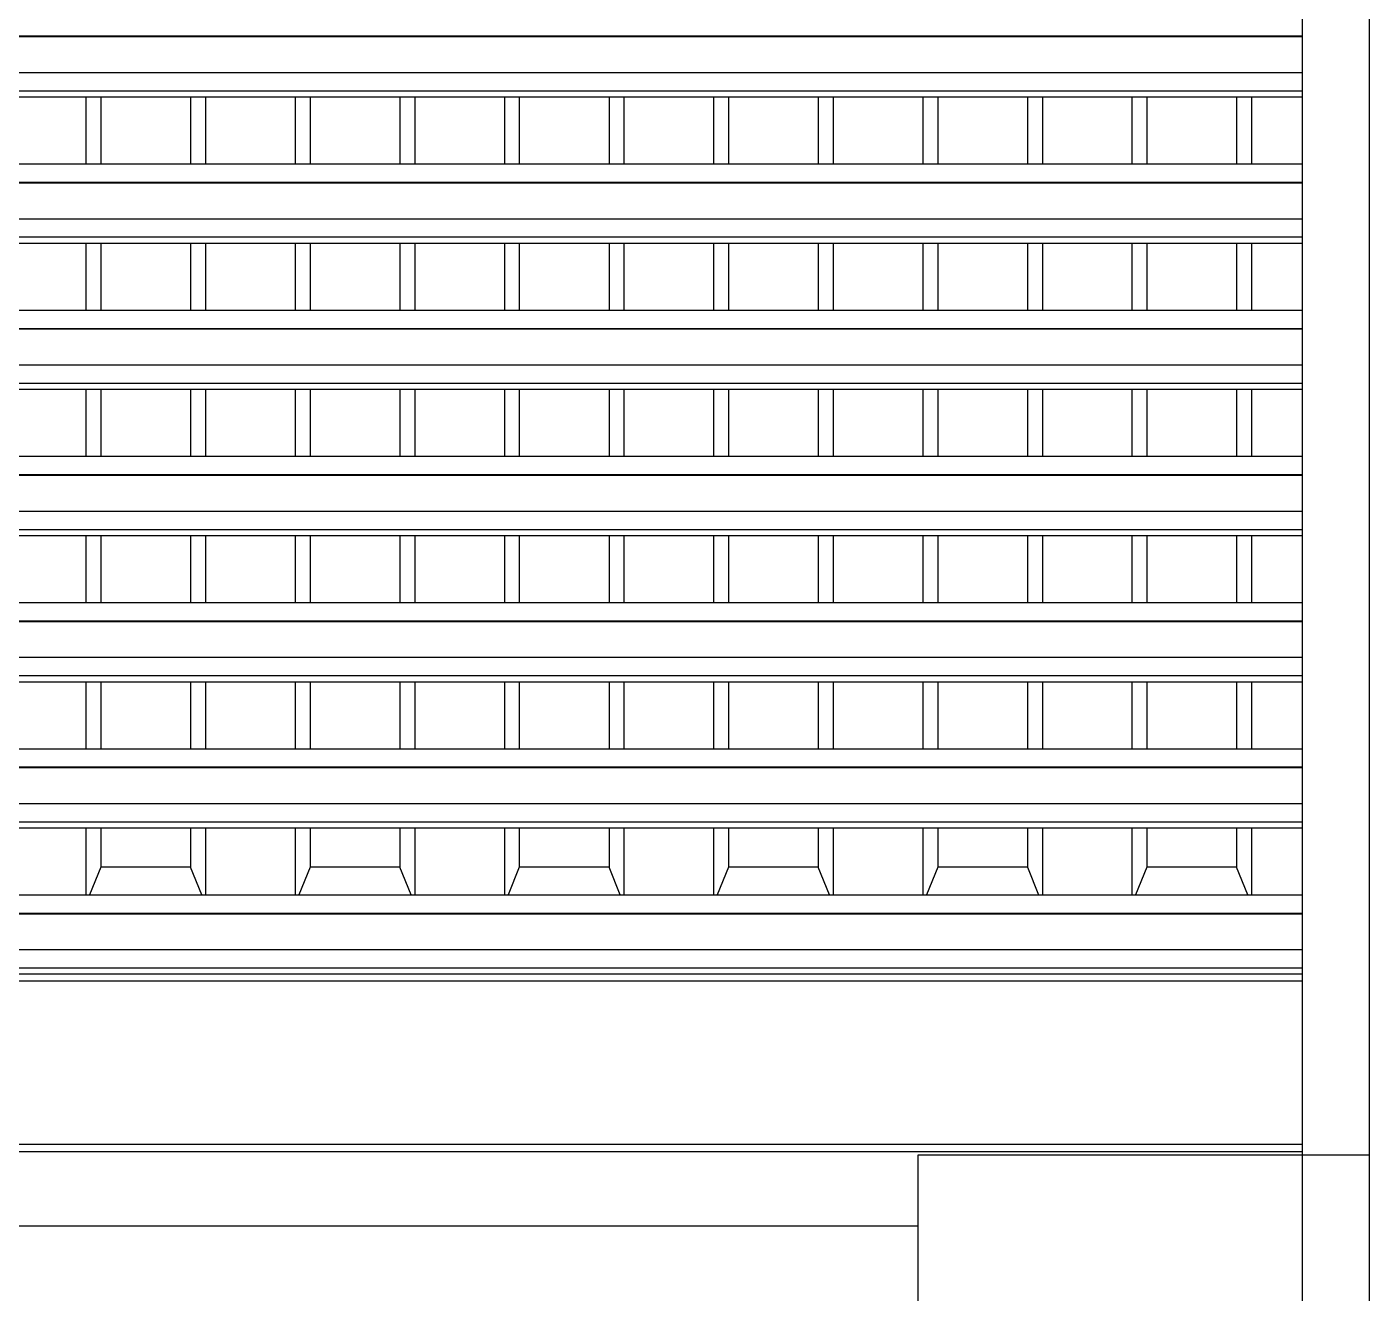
# Model space of a CAD drawing. Extents: x -101 to 101, y -14 to 18.
# Drawn here: x -38.28 to -36.468, y 8.954 to 10.663 of the extents above; entities that cross this region are included whole.
import ezdxf

# ---------------------------------------------------------------- set-up
doc = ezdxf.new("R2010")
doc.units = 0
doc.layers.get('0').update_dxf_attribs({"linetype": 'CONTINUOUS'})

msp = doc.modelspace()

# ---------------------------------------------------------------- linework, layer by layer
for p, q in [((-36.4683, 11.7094), (-36.4683, 9.1408)), ((-36.5583, 10.651), (-36.5583, 10.6756)), ((-40.0923, 10.651), (-36.5583, 10.651)), ((-40.0923, 10.6501), (-36.5583, 10.6501)), ((-36.5583, 10.6501), (-36.5583, 10.651)), ((-36.5583, 10.6016), (-36.5583, 10.6501)), ((-40.0923, 10.6016), (-36.5583, 10.6016)), ((-36.5583, 10.577), (-36.5583, 10.6016)), ((-40.0923, 10.577), (-36.5583, 10.577)), ((-38.3215, 10.5688), (-38.2005, 10.5688)), ((-38.2005, 10.5688), (-38.2005, 10.4783)), ((-38.2005, 10.5688), (-38.1803, 10.5688)), ((-38.1803, 10.5688), (-38.1803, 10.4783)), ((-38.1803, 10.5688), (-38.0593, 10.5688)), ((-38.0593, 10.5688), (-38.0593, 10.4783)), ((-38.0593, 10.5688), (-38.0391, 10.5688)), ((-38.0391, 10.5688), (-38.0391, 10.4783)), ((-38.0391, 10.5688), (-37.9181, 10.5688)), ((-37.9181, 10.5688), (-37.9181, 10.4783)), ((-37.9181, 10.5688), (-37.8979, 10.5688)), ((-37.8979, 10.5688), (-37.8979, 10.4783)), ((-37.8979, 10.5688), (-37.7768, 10.5688)), ((-37.7768, 10.5688), (-37.7768, 10.4783)), ((-37.7768, 10.5688), (-37.7567, 10.5688)), ((-37.7567, 10.5688), (-37.7567, 10.4783)), ((-37.7567, 10.5688), (-37.6356, 10.5688)), ((-37.6356, 10.5688), (-37.6356, 10.4783)), ((-37.6356, 10.5688), (-37.6155, 10.5688)), ((-37.6155, 10.5688), (-37.6155, 10.4783)), ((-37.6155, 10.5688), (-37.4944, 10.5688)), ((-37.4944, 10.5688), (-37.4944, 10.4783)), ((-37.4944, 10.5688), (-37.4743, 10.5688)), ((-37.4743, 10.5688), (-37.4743, 10.4783)), ((-37.4743, 10.5688), (-37.3532, 10.5688)), ((-37.3532, 10.5688), (-37.3532, 10.4783)), ((-37.3532, 10.5688), (-37.3331, 10.5688)), ((-37.3331, 10.5688), (-37.3331, 10.4783)), ((-37.3331, 10.5688), (-37.212, 10.5688)), ((-37.212, 10.5688), (-37.212, 10.4783)), ((-37.212, 10.5688), (-37.1918, 10.5688)), ((-37.1918, 10.5688), (-37.1918, 10.4783)), ((-37.1918, 10.5688), (-37.0708, 10.5688)), ((-37.0708, 10.5688), (-37.0708, 10.4783)), ((-37.0708, 10.5688), (-37.0506, 10.5688)), ((-37.0506, 10.5688), (-37.0506, 10.4783)), ((-37.0506, 10.5688), (-36.9296, 10.5688)), ((-36.9296, 10.5688), (-36.9296, 10.4783)), ((-36.9296, 10.5688), (-36.9094, 10.5688)), ((-36.9094, 10.5688), (-36.9094, 10.4783)), ((-36.9094, 10.5688), (-36.7884, 10.5688)), ((-36.7884, 10.5688), (-36.7884, 10.4783)), ((-36.7884, 10.5688), (-36.7682, 10.5688)), ((-36.7682, 10.5688), (-36.7682, 10.4783)), ((-36.7682, 10.5688), (-36.6472, 10.5688)), ((-36.6472, 10.5688), (-36.6472, 10.4783)), ((-36.6472, 10.5688), (-36.627, 10.5688)), ((-36.627, 10.5688), (-36.627, 10.4783)), ((-36.627, 10.5688), (-36.5583, 10.5688)), ((-36.5583, 10.5688), (-36.5583, 10.577)), ((-36.5583, 10.4783), (-36.5583, 10.5688)), ((-38.3215, 10.4783), (-38.2005, 10.4783)), ((-38.2005, 10.4783), (-38.1803, 10.4783)), ((-38.1803, 10.4783), (-38.0593, 10.4783)), ((-38.0593, 10.4783), (-38.0391, 10.4783)), ((-38.0391, 10.4783), (-37.9181, 10.4783)), ((-37.9181, 10.4783), (-37.8979, 10.4783)), ((-37.8979, 10.4783), (-37.7768, 10.4783)), ((-37.7768, 10.4783), (-37.7567, 10.4783)), ((-37.7567, 10.4783), (-37.6356, 10.4783)), ((-37.6356, 10.4783), (-37.6155, 10.4783)), ((-37.6155, 10.4783), (-37.4944, 10.4783)), ((-37.4944, 10.4783), (-37.4743, 10.4783)), ((-37.4743, 10.4783), (-37.3532, 10.4783)), ((-37.3532, 10.4783), (-37.3331, 10.4783)), ((-37.3331, 10.4783), (-37.212, 10.4783)), ((-37.212, 10.4783), (-37.1918, 10.4783)), ((-37.1918, 10.4783), (-37.0708, 10.4783)), ((-37.0708, 10.4783), (-37.0506, 10.4783)), ((-37.0506, 10.4783), (-36.9296, 10.4783)), ((-36.9296, 10.4783), (-36.9094, 10.4783)), ((-36.9094, 10.4783), (-36.7884, 10.4783)), ((-36.7884, 10.4783), (-36.7682, 10.4783)), ((-36.7682, 10.4783), (-36.6472, 10.4783)), ((-36.6472, 10.4783), (-36.627, 10.4783)), ((-36.627, 10.4783), (-36.5583, 10.4783)), ((-36.5583, 10.4537), (-36.5583, 10.4783)), ((-40.0923, 10.4537), (-36.5583, 10.4537)), ((-40.0923, 10.4529), (-36.5583, 10.4529)), ((-36.5583, 10.4529), (-36.5583, 10.4537)), ((-36.5583, 10.4044), (-36.5583, 10.4529)), ((-40.0923, 10.4044), (-36.5583, 10.4044)), ((-36.5583, 10.3797), (-36.5583, 10.4044)), ((-40.0923, 10.3797), (-36.5583, 10.3797)), ((-38.3215, 10.3715), (-38.2005, 10.3715)), ((-38.2005, 10.3715), (-38.2005, 10.2811)), ((-38.2005, 10.3715), (-38.1803, 10.3715)), ((-38.1803, 10.3715), (-38.1803, 10.2811)), ((-38.1803, 10.3715), (-38.0593, 10.3715)), ((-38.0593, 10.3715), (-38.0593, 10.2811)), ((-38.0593, 10.3715), (-38.0391, 10.3715)), ((-38.0391, 10.3715), (-38.0391, 10.2811)), ((-38.0391, 10.3715), (-37.9181, 10.3715)), ((-37.9181, 10.3715), (-37.9181, 10.2811)), ((-37.9181, 10.3715), (-37.8979, 10.3715)), ((-37.8979, 10.3715), (-37.8979, 10.2811)), ((-37.8979, 10.3715), (-37.7768, 10.3715)), ((-37.7768, 10.3715), (-37.7768, 10.2811)), ((-37.7768, 10.3715), (-37.7567, 10.3715)), ((-37.7567, 10.3715), (-37.7567, 10.2811)), ((-37.7567, 10.3715), (-37.6356, 10.3715)), ((-37.6356, 10.3715), (-37.6356, 10.2811)), ((-37.6356, 10.3715), (-37.6155, 10.3715)), ((-37.6155, 10.3715), (-37.6155, 10.2811)), ((-37.6155, 10.3715), (-37.4944, 10.3715)), ((-37.4944, 10.3715), (-37.4944, 10.2811)), ((-37.4944, 10.3715), (-37.4743, 10.3715)), ((-37.4743, 10.3715), (-37.4743, 10.2811)), ((-37.4743, 10.3715), (-37.3532, 10.3715)), ((-37.3532, 10.3715), (-37.3532, 10.2811)), ((-37.3532, 10.3715), (-37.3331, 10.3715)), ((-37.3331, 10.3715), (-37.3331, 10.2811)), ((-37.3331, 10.3715), (-37.212, 10.3715)), ((-37.212, 10.3715), (-37.212, 10.2811)), ((-37.212, 10.3715), (-37.1918, 10.3715)), ((-37.1918, 10.3715), (-37.1918, 10.2811)), ((-37.1918, 10.3715), (-37.0708, 10.3715)), ((-37.0708, 10.3715), (-37.0708, 10.2811)), ((-37.0708, 10.3715), (-37.0506, 10.3715)), ((-37.0506, 10.3715), (-37.0506, 10.2811)), ((-37.0506, 10.3715), (-36.9296, 10.3715)), ((-36.9296, 10.3715), (-36.9296, 10.2811)), ((-36.9296, 10.3715), (-36.9094, 10.3715)), ((-36.9094, 10.3715), (-36.9094, 10.2811)), ((-36.9094, 10.3715), (-36.7884, 10.3715)), ((-36.7884, 10.3715), (-36.7884, 10.2811)), ((-36.7884, 10.3715), (-36.7682, 10.3715)), ((-36.7682, 10.3715), (-36.7682, 10.2811)), ((-36.7682, 10.3715), (-36.6472, 10.3715)), ((-36.6472, 10.3715), (-36.6472, 10.2811)), ((-36.6472, 10.3715), (-36.627, 10.3715)), ((-36.627, 10.3715), (-36.627, 10.2811)), ((-36.627, 10.3715), (-36.5583, 10.3715)), ((-36.5583, 10.3715), (-36.5583, 10.3797)), ((-36.5583, 10.2811), (-36.5583, 10.3715)), ((-38.3215, 10.2811), (-38.2005, 10.2811)), ((-38.2005, 10.2811), (-38.1803, 10.2811)), ((-38.1803, 10.2811), (-38.0593, 10.2811)), ((-38.0593, 10.2811), (-38.0391, 10.2811)), ((-38.0391, 10.2811), (-37.9181, 10.2811)), ((-37.9181, 10.2811), (-37.8979, 10.2811)), ((-37.8979, 10.2811), (-37.7768, 10.2811)), ((-37.7768, 10.2811), (-37.7567, 10.2811)), ((-37.7567, 10.2811), (-37.6356, 10.2811)), ((-37.6356, 10.2811), (-37.6155, 10.2811)), ((-37.6155, 10.2811), (-37.4944, 10.2811)), ((-37.4944, 10.2811), (-37.4743, 10.2811)), ((-37.4743, 10.2811), (-37.3532, 10.2811)), ((-37.3532, 10.2811), (-37.3331, 10.2811)), ((-37.3331, 10.2811), (-37.212, 10.2811)), ((-37.212, 10.2811), (-37.1918, 10.2811)), ((-37.1918, 10.2811), (-37.0708, 10.2811)), ((-37.0708, 10.2811), (-37.0506, 10.2811)), ((-37.0506, 10.2811), (-36.9296, 10.2811)), ((-36.9296, 10.2811), (-36.9094, 10.2811)), ((-36.9094, 10.2811), (-36.7884, 10.2811)), ((-36.7884, 10.2811), (-36.7682, 10.2811)), ((-36.7682, 10.2811), (-36.6472, 10.2811)), ((-36.6472, 10.2811), (-36.627, 10.2811)), ((-36.627, 10.2811), (-36.5583, 10.2811)), ((-36.5583, 10.2564), (-36.5583, 10.2811)), ((-40.0923, 10.2564), (-36.5583, 10.2564)), ((-36.5583, 10.2556), (-36.5583, 10.2564)), ((-40.0923, 10.2556), (-36.5583, 10.2556)), ((-36.5583, 10.2071), (-36.5583, 10.2556)), ((-40.0923, 10.2071), (-36.5583, 10.2071)), ((-36.5583, 10.1824), (-36.5583, 10.2071)), ((-40.0923, 10.1824), (-36.5583, 10.1824)), ((-38.3215, 10.1742), (-38.2005, 10.1742)), ((-38.2005, 10.1742), (-38.2005, 10.0838)), ((-38.2005, 10.1742), (-38.1803, 10.1742)), ((-38.1803, 10.1742), (-38.1803, 10.0838)), ((-38.1803, 10.1742), (-38.0593, 10.1742)), ((-38.0593, 10.1742), (-38.0593, 10.0838)), ((-38.0593, 10.1742), (-38.0391, 10.1742)), ((-38.0391, 10.1742), (-38.0391, 10.0838)), ((-38.0391, 10.1742), (-37.9181, 10.1742)), ((-37.9181, 10.1742), (-37.9181, 10.0838)), ((-37.9181, 10.1742), (-37.8979, 10.1742)), ((-37.8979, 10.1742), (-37.8979, 10.0838)), ((-37.8979, 10.1742), (-37.7768, 10.1742)), ((-37.7768, 10.1742), (-37.7768, 10.0838)), ((-37.7768, 10.1742), (-37.7567, 10.1742)), ((-37.7567, 10.1742), (-37.7567, 10.0838)), ((-37.7567, 10.1742), (-37.6356, 10.1742)), ((-37.6356, 10.1742), (-37.6356, 10.0838)), ((-37.6356, 10.1742), (-37.6155, 10.1742)), ((-37.6155, 10.1742), (-37.6155, 10.0838)), ((-37.6155, 10.1742), (-37.4944, 10.1742)), ((-37.4944, 10.1742), (-37.4944, 10.0838)), ((-37.4944, 10.1742), (-37.4743, 10.1742)), ((-37.4743, 10.1742), (-37.4743, 10.0838)), ((-37.4743, 10.1742), (-37.3532, 10.1742)), ((-37.3532, 10.1742), (-37.3532, 10.0838)), ((-37.3532, 10.1742), (-37.3331, 10.1742)), ((-37.3331, 10.1742), (-37.3331, 10.0838)), ((-37.3331, 10.1742), (-37.212, 10.1742)), ((-37.212, 10.1742), (-37.212, 10.0838)), ((-37.212, 10.1742), (-37.1918, 10.1742)), ((-37.1918, 10.1742), (-37.1918, 10.0838)), ((-37.1918, 10.1742), (-37.0708, 10.1742)), ((-37.0708, 10.1742), (-37.0708, 10.0838)), ((-37.0708, 10.1742), (-37.0506, 10.1742)), ((-37.0506, 10.1742), (-37.0506, 10.0838)), ((-37.0506, 10.1742), (-36.9296, 10.1742)), ((-36.9296, 10.1742), (-36.9296, 10.0838)), ((-36.9296, 10.1742), (-36.9094, 10.1742)), ((-36.9094, 10.1742), (-36.9094, 10.0838)), ((-36.9094, 10.1742), (-36.7884, 10.1742)), ((-36.7884, 10.1742), (-36.7884, 10.0838)), ((-36.7884, 10.1742), (-36.7682, 10.1742)), ((-36.7682, 10.1742), (-36.7682, 10.0838)), ((-36.7682, 10.1742), (-36.6472, 10.1742)), ((-36.6472, 10.1742), (-36.6472, 10.0838)), ((-36.6472, 10.1742), (-36.627, 10.1742)), ((-36.627, 10.1742), (-36.627, 10.0838)), ((-36.627, 10.1742), (-36.5583, 10.1742)), ((-36.5583, 10.1742), (-36.5583, 10.1824)), ((-36.5583, 10.0838), (-36.5583, 10.1742)), ((-38.3215, 10.0838), (-38.2005, 10.0838)), ((-38.2005, 10.0838), (-38.1803, 10.0838)), ((-38.1803, 10.0838), (-38.0593, 10.0838)), ((-38.0593, 10.0838), (-38.0391, 10.0838)), ((-38.0391, 10.0838), (-37.9181, 10.0838)), ((-37.9181, 10.0838), (-37.8979, 10.0838)), ((-37.8979, 10.0838), (-37.7768, 10.0838)), ((-37.7768, 10.0838), (-37.7567, 10.0838)), ((-37.7567, 10.0838), (-37.6356, 10.0838)), ((-37.6356, 10.0838), (-37.6155, 10.0838)), ((-37.6155, 10.0838), (-37.4944, 10.0838)), ((-37.4944, 10.0838), (-37.4743, 10.0838)), ((-37.4743, 10.0838), (-37.3532, 10.0838)), ((-37.3532, 10.0838), (-37.3331, 10.0838)), ((-37.3331, 10.0838), (-37.212, 10.0838)), ((-37.212, 10.0838), (-37.1918, 10.0838)), ((-37.1918, 10.0838), (-37.0708, 10.0838)), ((-37.0708, 10.0838), (-37.0506, 10.0838)), ((-37.0506, 10.0838), (-36.9296, 10.0838)), ((-36.9296, 10.0838), (-36.9094, 10.0838)), ((-36.9094, 10.0838), (-36.7884, 10.0838)), ((-36.7884, 10.0838), (-36.7682, 10.0838)), ((-36.7682, 10.0838), (-36.6472, 10.0838)), ((-36.6472, 10.0838), (-36.627, 10.0838)), ((-36.627, 10.0838), (-36.5583, 10.0838)), ((-36.5583, 10.0591), (-36.5583, 10.0838)), ((-40.0923, 10.0591), (-36.5583, 10.0591)), ((-40.0923, 10.0583), (-36.5583, 10.0583)), ((-36.5583, 10.0583), (-36.5583, 10.0591)), ((-36.5583, 10.0098), (-36.5583, 10.0583)), ((-40.0923, 10.0098), (-36.5583, 10.0098)), ((-36.5583, 9.9851), (-36.5583, 10.0098)), ((-40.0923, 9.9851), (-36.5583, 9.9851)), ((-36.5583, 9.9769), (-36.5583, 9.9851)), ((-38.3215, 9.9769), (-38.2005, 9.9769)), ((-38.2005, 9.9769), (-38.2005, 9.8865)), ((-38.2005, 9.9769), (-38.1803, 9.9769)), ((-38.1803, 9.9769), (-38.1803, 9.8865)), ((-38.1803, 9.9769), (-38.0593, 9.9769)), ((-38.0593, 9.9769), (-38.0593, 9.8865)), ((-38.0593, 9.9769), (-38.0391, 9.9769)), ((-38.0391, 9.9769), (-38.0391, 9.8865)), ((-38.0391, 9.9769), (-37.9181, 9.9769)), ((-37.9181, 9.9769), (-37.9181, 9.8865)), ((-37.9181, 9.9769), (-37.8979, 9.9769)), ((-37.8979, 9.9769), (-37.8979, 9.8865)), ((-37.8979, 9.9769), (-37.7768, 9.9769)), ((-37.7768, 9.9769), (-37.7768, 9.8865)), ((-37.7768, 9.9769), (-37.7567, 9.9769)), ((-37.7567, 9.9769), (-37.7567, 9.8865)), ((-37.7567, 9.9769), (-37.6356, 9.9769)), ((-37.6356, 9.9769), (-37.6356, 9.8865)), ((-37.6356, 9.9769), (-37.6155, 9.9769)), ((-37.6155, 9.9769), (-37.6155, 9.8865)), ((-37.6155, 9.9769), (-37.4944, 9.9769)), ((-37.4944, 9.9769), (-37.4944, 9.8865)), ((-37.4944, 9.9769), (-37.4743, 9.9769)), ((-37.4743, 9.9769), (-37.4743, 9.8865)), ((-37.4743, 9.9769), (-37.3532, 9.9769)), ((-37.3532, 9.9769), (-37.3532, 9.8865)), ((-37.3532, 9.9769), (-37.3331, 9.9769)), ((-37.3331, 9.9769), (-37.3331, 9.8865)), ((-37.3331, 9.9769), (-37.212, 9.9769)), ((-37.212, 9.9769), (-37.212, 9.8865)), ((-37.212, 9.9769), (-37.1918, 9.9769)), ((-37.1918, 9.9769), (-37.1918, 9.8865)), ((-37.1918, 9.9769), (-37.0708, 9.9769)), ((-37.0708, 9.9769), (-37.0708, 9.8865)), ((-37.0708, 9.9769), (-37.0506, 9.9769)), ((-37.0506, 9.9769), (-37.0506, 9.8865)), ((-37.0506, 9.9769), (-36.9296, 9.9769)), ((-36.9296, 9.9769), (-36.9296, 9.8865)), ((-36.9296, 9.9769), (-36.9094, 9.9769)), ((-36.9094, 9.9769), (-36.9094, 9.8865)), ((-36.9094, 9.9769), (-36.7884, 9.9769)), ((-36.7884, 9.9769), (-36.7884, 9.8865)), ((-36.7884, 9.9769), (-36.7682, 9.9769)), ((-36.7682, 9.9769), (-36.7682, 9.8865)), ((-36.7682, 9.9769), (-36.6472, 9.9769)), ((-36.6472, 9.9769), (-36.6472, 9.8865)), ((-36.6472, 9.9769), (-36.627, 9.9769)), ((-36.627, 9.9769), (-36.627, 9.8865)), ((-36.627, 9.9769), (-36.5583, 9.9769)), ((-36.5583, 9.8865), (-36.5583, 9.9769)), ((-38.3215, 9.8865), (-38.2005, 9.8865)), ((-38.2005, 9.8865), (-38.1803, 9.8865)), ((-38.1803, 9.8865), (-38.0593, 9.8865)), ((-38.0593, 9.8865), (-38.0391, 9.8865)), ((-38.0391, 9.8865), (-37.9181, 9.8865)), ((-37.9181, 9.8865), (-37.8979, 9.8865)), ((-37.8979, 9.8865), (-37.7768, 9.8865)), ((-37.7768, 9.8865), (-37.7567, 9.8865)), ((-37.7567, 9.8865), (-37.6356, 9.8865)), ((-37.6356, 9.8865), (-37.6155, 9.8865)), ((-37.6155, 9.8865), (-37.4944, 9.8865)), ((-37.4944, 9.8865), (-37.4743, 9.8865)), ((-37.4743, 9.8865), (-37.3532, 9.8865)), ((-37.3532, 9.8865), (-37.3331, 9.8865)), ((-37.3331, 9.8865), (-37.212, 9.8865)), ((-37.212, 9.8865), (-37.1918, 9.8865)), ((-37.1918, 9.8865), (-37.0708, 9.8865)), ((-37.0708, 9.8865), (-37.0506, 9.8865)), ((-37.0506, 9.8865), (-36.9296, 9.8865)), ((-36.9296, 9.8865), (-36.9094, 9.8865)), ((-36.9094, 9.8865), (-36.7884, 9.8865)), ((-36.7884, 9.8865), (-36.7682, 9.8865)), ((-36.7682, 9.8865), (-36.6472, 9.8865)), ((-36.6472, 9.8865), (-36.627, 9.8865)), ((-36.627, 9.8865), (-36.5583, 9.8865)), ((-36.5583, 9.8618), (-36.5583, 9.8865)), ((-40.0923, 9.8618), (-36.5583, 9.8618)), ((-40.0923, 9.861), (-36.5583, 9.861)), ((-36.5583, 9.861), (-36.5583, 9.8618)), ((-36.5583, 9.8125), (-36.5583, 9.861)), ((-40.0923, 9.8125), (-36.5583, 9.8125)), ((-36.5583, 9.7879), (-36.5583, 9.8125)), ((-40.0923, 9.7879), (-36.5583, 9.7879)), ((-36.5583, 9.7796), (-36.5583, 9.7879)), ((-38.3215, 9.7796), (-38.2005, 9.7796)), ((-38.2005, 9.7796), (-38.2005, 9.6892)), ((-38.2005, 9.7796), (-38.1803, 9.7796)), ((-38.1803, 9.7796), (-38.1803, 9.6892)), ((-38.1803, 9.7796), (-38.0593, 9.7796)), ((-38.0593, 9.7796), (-38.0593, 9.6892)), ((-38.0593, 9.7796), (-38.0391, 9.7796)), ((-38.0391, 9.7796), (-38.0391, 9.6892)), ((-38.0391, 9.7796), (-37.9181, 9.7796)), ((-37.9181, 9.7796), (-37.9181, 9.6892)), ((-37.9181, 9.7796), (-37.8979, 9.7796)), ((-37.8979, 9.7796), (-37.8979, 9.6892)), ((-37.8979, 9.7796), (-37.7768, 9.7796)), ((-37.7768, 9.7796), (-37.7768, 9.6892)), ((-37.7768, 9.7796), (-37.7567, 9.7796)), ((-37.7567, 9.7796), (-37.7567, 9.6892)), ((-37.7567, 9.7796), (-37.6356, 9.7796)), ((-37.6356, 9.7796), (-37.6356, 9.6892)), ((-37.6356, 9.7796), (-37.6155, 9.7796)), ((-37.6155, 9.7796), (-37.6155, 9.6892)), ((-37.6155, 9.7796), (-37.4944, 9.7796)), ((-37.4944, 9.7796), (-37.4944, 9.6892)), ((-37.4944, 9.7796), (-37.4743, 9.7796)), ((-37.4743, 9.7796), (-37.4743, 9.6892)), ((-37.4743, 9.7796), (-37.3532, 9.7796)), ((-37.3532, 9.7796), (-37.3532, 9.6892)), ((-37.3532, 9.7796), (-37.3331, 9.7796)), ((-37.3331, 9.7796), (-37.3331, 9.6892)), ((-37.3331, 9.7796), (-37.212, 9.7796)), ((-37.212, 9.7796), (-37.212, 9.6892)), ((-37.212, 9.7796), (-37.1918, 9.7796)), ((-37.1918, 9.7796), (-37.1918, 9.6892)), ((-37.1918, 9.7796), (-37.0708, 9.7796)), ((-37.0708, 9.7796), (-37.0708, 9.6892)), ((-37.0708, 9.7796), (-37.0506, 9.7796)), ((-37.0506, 9.7796), (-37.0506, 9.6892)), ((-37.0506, 9.7796), (-36.9296, 9.7796)), ((-36.9296, 9.7796), (-36.9296, 9.6892)), ((-36.9296, 9.7796), (-36.9094, 9.7796)), ((-36.9094, 9.7796), (-36.9094, 9.6892)), ((-36.9094, 9.7796), (-36.7884, 9.7796)), ((-36.7884, 9.7796), (-36.7884, 9.6892)), ((-36.7884, 9.7796), (-36.7682, 9.7796)), ((-36.7682, 9.7796), (-36.7682, 9.6892)), ((-36.7682, 9.7796), (-36.6472, 9.7796)), ((-36.6472, 9.7796), (-36.6472, 9.6892)), ((-36.6472, 9.7796), (-36.627, 9.7796)), ((-36.627, 9.7796), (-36.627, 9.6892)), ((-36.627, 9.7796), (-36.5583, 9.7796)), ((-36.5583, 9.6892), (-36.5583, 9.7796)), ((-38.3215, 9.6892), (-38.2005, 9.6892)), ((-38.2005, 9.6892), (-38.1803, 9.6892)), ((-38.1803, 9.6892), (-38.0593, 9.6892)), ((-38.0593, 9.6892), (-38.0391, 9.6892)), ((-38.0391, 9.6892), (-37.9181, 9.6892)), ((-37.9181, 9.6892), (-37.8979, 9.6892)), ((-37.8979, 9.6892), (-37.7768, 9.6892)), ((-37.7768, 9.6892), (-37.7567, 9.6892)), ((-37.7567, 9.6892), (-37.6356, 9.6892)), ((-37.6356, 9.6892), (-37.6155, 9.6892)), ((-37.6155, 9.6892), (-37.4944, 9.6892)), ((-37.4944, 9.6892), (-37.4743, 9.6892)), ((-37.4743, 9.6892), (-37.3532, 9.6892)), ((-37.3532, 9.6892), (-37.3331, 9.6892)), ((-37.3331, 9.6892), (-37.212, 9.6892)), ((-37.212, 9.6892), (-37.1918, 9.6892)), ((-37.1918, 9.6892), (-37.0708, 9.6892)), ((-37.0708, 9.6892), (-37.0506, 9.6892)), ((-37.0506, 9.6892), (-36.9296, 9.6892)), ((-36.9296, 9.6892), (-36.9094, 9.6892)), ((-36.9094, 9.6892), (-36.7884, 9.6892)), ((-36.7884, 9.6892), (-36.7682, 9.6892)), ((-36.7682, 9.6892), (-36.6472, 9.6892)), ((-36.6472, 9.6892), (-36.627, 9.6892)), ((-36.627, 9.6892), (-36.5583, 9.6892)), ((-36.5583, 9.6646), (-36.5583, 9.6892)), ((-40.0923, 9.6646), (-36.5583, 9.6646)), ((-40.0923, 9.6637), (-36.5583, 9.6637)), ((-36.5583, 9.6637), (-36.5583, 9.6646)), ((-36.5583, 9.6152), (-36.5583, 9.6637)), ((-40.0923, 9.6152), (-36.5583, 9.6152)), ((-36.5583, 9.5906), (-36.5583, 9.6152)), ((-40.0923, 9.5906), (-36.5583, 9.5906)), ((-36.5583, 9.5824), (-36.5583, 9.5906)), ((-38.3215, 9.5824), (-38.2005, 9.5824)), ((-38.2005, 9.5824), (-38.2005, 9.4919)), ((-38.2005, 9.5824), (-38.1803, 9.5824)), ((-38.1803, 9.5824), (-38.1803, 9.5292)), ((-38.1803, 9.5824), (-38.0593, 9.5824)), ((-38.0593, 9.5824), (-38.0593, 9.5292)), ((-38.0593, 9.5824), (-38.0391, 9.5824)), ((-38.0391, 9.5824), (-38.0391, 9.4919)), ((-38.0391, 9.5824), (-37.9181, 9.5824)), ((-37.9181, 9.5824), (-37.9181, 9.4919)), ((-37.9181, 9.5824), (-37.8979, 9.5824)), ((-37.8979, 9.5824), (-37.8979, 9.5292)), ((-37.8979, 9.5824), (-37.7768, 9.5824)), ((-37.7768, 9.5824), (-37.7768, 9.5292)), ((-37.7768, 9.5824), (-37.7567, 9.5824)), ((-37.7567, 9.5824), (-37.7567, 9.4919)), ((-37.7567, 9.5824), (-37.6356, 9.5824)), ((-37.6356, 9.5824), (-37.6356, 9.4919)), ((-37.6356, 9.5824), (-37.6155, 9.5824)), ((-37.6155, 9.5824), (-37.6155, 9.5292)), ((-37.6155, 9.5824), (-37.4944, 9.5824)), ((-37.4944, 9.5824), (-37.4944, 9.5292)), ((-37.4944, 9.5824), (-37.4743, 9.5824)), ((-37.4743, 9.5824), (-37.4743, 9.4919)), ((-37.4743, 9.5824), (-37.3532, 9.5824)), ((-37.3532, 9.5824), (-37.3532, 9.4919)), ((-37.3532, 9.5824), (-37.3331, 9.5824)), ((-37.3331, 9.5824), (-37.3331, 9.5292)), ((-37.3331, 9.5824), (-37.212, 9.5824)), ((-37.212, 9.5824), (-37.212, 9.5292)), ((-37.212, 9.5824), (-37.1918, 9.5824)), ((-37.1918, 9.5824), (-37.1918, 9.4919)), ((-37.1918, 9.5824), (-37.0708, 9.5824)), ((-37.0708, 9.5824), (-37.0708, 9.4919)), ((-37.0708, 9.5824), (-37.0506, 9.5824)), ((-37.0506, 9.5824), (-37.0506, 9.5292)), ((-37.0506, 9.5824), (-36.9296, 9.5824)), ((-36.9296, 9.5824), (-36.9296, 9.5292)), ((-36.9296, 9.5824), (-36.9094, 9.5824)), ((-36.9094, 9.5824), (-36.9094, 9.4919)), ((-36.9094, 9.5824), (-36.7884, 9.5824)), ((-36.7884, 9.5824), (-36.7884, 9.4919)), ((-36.7884, 9.5824), (-36.7682, 9.5824)), ((-36.7682, 9.5824), (-36.7682, 9.5292)), ((-36.7682, 9.5824), (-36.6472, 9.5824)), ((-36.6472, 9.5824), (-36.6472, 9.5292)), ((-36.6472, 9.5824), (-36.627, 9.5824)), ((-36.627, 9.5824), (-36.627, 9.4919)), ((-36.627, 9.5824), (-36.5583, 9.5824)), ((-36.5583, 9.4919), (-36.5583, 9.5824)), ((-38.1803, 9.5292), (-38.1955, 9.4919)), ((-38.0593, 9.5292), (-38.1803, 9.5292)), ((-38.044, 9.4919), (-38.0593, 9.5292)), ((-37.8979, 9.5292), (-37.9131, 9.4919)), ((-37.7768, 9.5292), (-37.8979, 9.5292)), ((-37.7616, 9.4919), (-37.7768, 9.5292)), ((-37.6155, 9.5292), (-37.6307, 9.4919)), ((-37.4944, 9.5292), (-37.6155, 9.5292)), ((-37.4792, 9.4919), (-37.4944, 9.5292)), ((-37.3331, 9.5292), (-37.3483, 9.4919)), ((-37.212, 9.5292), (-37.3331, 9.5292)), ((-37.1968, 9.4919), (-37.212, 9.5292)), ((-37.0506, 9.5292), (-37.0659, 9.4919)), ((-36.9296, 9.5292), (-37.0506, 9.5292)), ((-36.9296, 9.5292), (-36.9144, 9.4919)), ((-36.7682, 9.5292), (-36.7835, 9.4919)), ((-36.6472, 9.5292), (-36.7682, 9.5292)), ((-36.6319, 9.4919), (-36.6472, 9.5292)), ((-38.3215, 9.4919), (-38.2005, 9.4919)), ((-38.2005, 9.4919), (-38.1955, 9.4919)), ((-38.1955, 9.4919), (-38.044, 9.4919)), ((-38.044, 9.4919), (-38.0391, 9.4919)), ((-38.0391, 9.4919), (-37.9181, 9.4919)), ((-37.9181, 9.4919), (-37.9131, 9.4919)), ((-37.9131, 9.4919), (-37.7616, 9.4919)), ((-37.7616, 9.4919), (-37.7567, 9.4919)), ((-37.7567, 9.4919), (-37.6356, 9.4919)), ((-37.6356, 9.4919), (-37.6307, 9.4919)), ((-37.6307, 9.4919), (-37.4792, 9.4919)), ((-37.4792, 9.4919), (-37.4743, 9.4919)), ((-37.4743, 9.4919), (-37.3532, 9.4919)), ((-37.3532, 9.4919), (-37.3483, 9.4919)), ((-37.3483, 9.4919), (-37.1968, 9.4919)), ((-37.1968, 9.4919), (-37.1918, 9.4919)), ((-37.1918, 9.4919), (-37.0708, 9.4919)), ((-37.0708, 9.4919), (-37.0659, 9.4919)), ((-37.0659, 9.4919), (-36.9144, 9.4919)), ((-36.9144, 9.4919), (-36.9094, 9.4919)), ((-36.9094, 9.4919), (-36.7884, 9.4919)), ((-36.7884, 9.4919), (-36.7835, 9.4919)), ((-36.7835, 9.4919), (-36.6319, 9.4919)), ((-36.6319, 9.4919), (-36.627, 9.4919)), ((-36.627, 9.4919), (-36.5583, 9.4919)), ((-36.5583, 9.4673), (-36.5583, 9.4919)), ((-40.0923, 9.4673), (-36.5583, 9.4673)), ((-40.0923, 9.4665), (-36.5583, 9.4665)), ((-36.5583, 9.4665), (-36.5583, 9.4673)), ((-36.5583, 9.418), (-36.5583, 9.4665)), ((-40.0923, 9.418), (-36.5583, 9.418)), ((-36.5583, 9.3933), (-36.5583, 9.418)), ((-40.0923, 9.3933), (-36.5583, 9.3933)), ((-36.5583, 9.3851), (-36.5583, 9.3933)), ((-36.5583, 9.3851), (-40.0923, 9.3851)), ((-36.5583, 9.3753), (-40.0923, 9.3753)), ((-36.5583, 9.3753), (-36.5583, 9.3851)), ((-36.5583, 9.1549), (-36.5583, 9.3753)), ((-36.5583, 9.1549), (-40.0923, 9.1549)), ((-36.5583, 9.1451), (-36.5583, 9.1549)), ((-36.5583, 9.1451), (-40.0923, 9.1451)), ((-36.5583, 9.1408), (-37.0773, 9.1408)), ((-37.0773, 9.1408), (-37.0773, 9.0451)), ((-36.5583, 9.1408), (-36.5583, 9.1451)), ((-36.4683, 9.1408), (-36.5583, 9.1408)), ((-36.5583, 5.7708), (-36.5583, 9.1408)), ((-36.4683, 9.1408), (-36.4683, 5.7708)), ((-39.0773, 9.0451), (-37.0773, 9.0451)), ((-37.0773, 9.0451), (-37.0773, 6.3506))]:
    msp.add_line(p, q)

doc.saveas('drawing.dxf')
